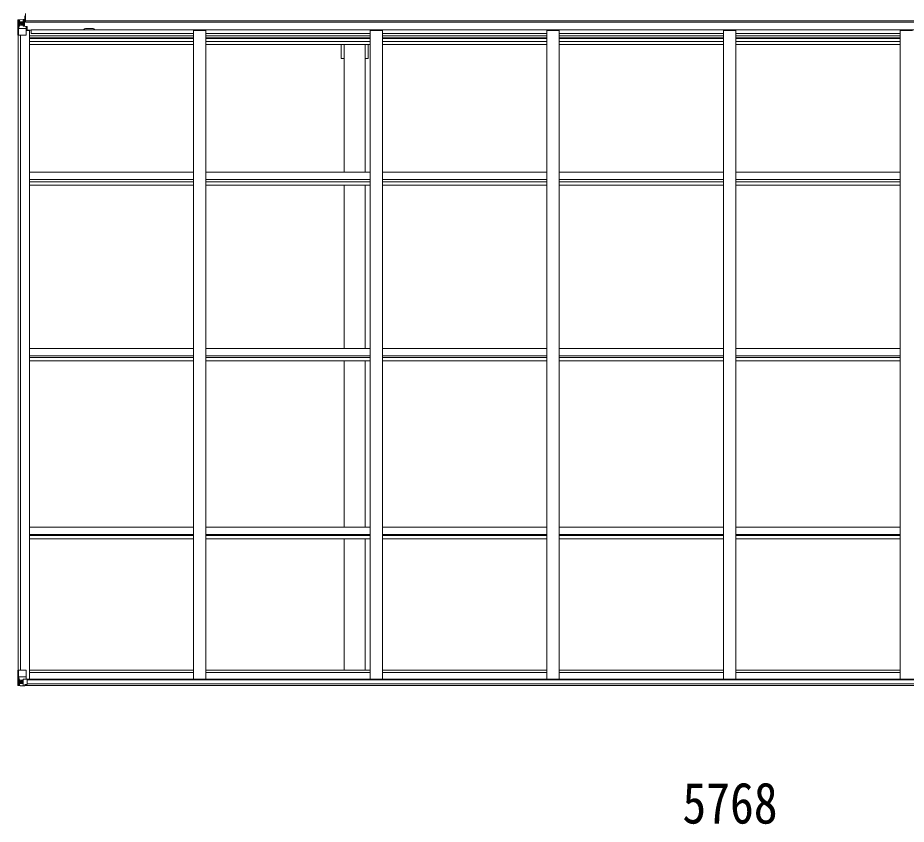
# Model space of a CAD drawing. Units: millimetres at full size; details may follow other scales. Extents: x -9783 to 9892, y -6828 to 6752.
# Drawn here: x 1770 to 5372, y 239 to 3508 of the extents above; entities that cross this region are included whole.
import ezdxf
from ezdxf.enums import TextEntityAlignment as Align

# ---------------------------------------------------------------- set-up
doc = ezdxf.new("R2010")
doc.units = ezdxf.units.MM
doc.header["$LTSCALE"] = 35
for name, color, linetype, lineweight in [('0-1_本体', 4, 'Continuous', 9), ('0-2_部品', 7, 'Continuous', 9), ('0-7_合掌部品', 3, 'Continuous', 9), ('0-A_寸法', 6, 'Continuous', 9)]:
    doc.layers.add(name, color=color, linetype=linetype, lineweight=lineweight)
doc.styles.add('ＭＳ ゴシック', font='')
doc.styles.get('ＭＳ ゴシック').set_extended_font_data('MS Gothic')

msp = doc.modelspace()

# ---------------------------------------------------------------- linework, layer by layer
at = {"layer": '0-1_本体'}
for p, q in [((1801.7, 3498.66), (1793.7, 3498.66)), ((1801.7, 3496.6), (1793.7, 3496.6)), ((1801.7, 3490.05), (1801.7, 3525.05)), ((7510.7, 3494.79), (1801.7, 3494.79)), ((7510.7, 3490.05), (1801.7, 3490.05)), ((1824.7, 3443.32), (1824.7, 3458.4)), ((1824.7, 3458.4), (7487.7, 3458.4)), ((2072.2, 3463.93), (2047.2, 3463.93)), ((1772.2, 862.8), (1772.2, 3437.89)), ((1781.2, 862.8), (1781.2, 3437.89)), ((1781.9, 862.8), (1781.9, 3437.89)), ((1804.2, 3456.37), (1817.2, 3456.37)), ((1817.2, 826.44), (1817.2, 3456.37)), ((2483.2, 3433.96), (1817.2, 3433.96)), ((1817.2, 3426.89), (2483.2, 3426.89)), ((2483.2, 3423.1), (1817.2, 3423.1)), ((2483.2, 3443.32), (1824.7, 3443.32)), ((2483.2, 3456.37), (2533.2, 3456.37)), ((2483.2, 826.44), (2483.2, 3456.37)), ((2533.2, 826.44), (2533.2, 3456.37)), ((3199.2, 3443.32), (2533.2, 3443.32)), ((3199.2, 3433.96), (2533.2, 3433.96)), ((2533.2, 3426.89), (3199.2, 3426.89)), ((3199.2, 3423.1), (2533.2, 3423.1)), ((3199.2, 3456.37), (3249.2, 3456.37)), ((3199.2, 826.44), (3199.2, 3456.37)), ((3249.2, 826.44), (3249.2, 3456.37)), ((3915.2, 3443.32), (3249.2, 3443.32)), ((3915.2, 3433.96), (3249.2, 3433.96)), ((3249.2, 3426.89), (3915.2, 3426.89)), ((3915.2, 3423.1), (3249.2, 3423.1)), ((3915.2, 3456.37), (3965.2, 3456.37)), ((3915.2, 826.44), (3915.2, 3456.37)), ((3965.2, 826.44), (3965.2, 3456.37)), ((4631.2, 3443.32), (3965.2, 3443.32)), ((4631.2, 3433.96), (3965.2, 3433.96)), ((3965.2, 3426.89), (4631.2, 3426.89)), ((4631.2, 3423.1), (3965.2, 3423.1)), ((4631.2, 3456.37), (4681.2, 3456.37)), ((4631.2, 826.44), (4631.2, 3456.37)), ((4681.2, 826.44), (4681.2, 3456.37)), ((5347.2, 3443.32), (4681.2, 3443.32)), ((5347.2, 3433.96), (4681.2, 3433.96)), ((4681.2, 3426.89), (5347.2, 3426.89)), ((5347.2, 3423.1), (4681.2, 3423.1)), ((5347.2, 3456.37), (5397.2, 3456.37)), ((5347.2, 826.44), (5347.2, 3456.37)), ((2483.2, 3411.75), (1817.2, 3411.75)), ((2483.2, 3398.93), (1817.2, 3398.93)), ((3199.2, 3411.75), (2533.2, 3411.75)), ((3199.2, 3398.93), (2533.2, 3398.93)), ((3093.25, 2881.36), (3093.25, 3398.93)), ((3178.25, 2881.36), (3178.25, 3398.93)), ((3190.75, 3342.66), (3190.75, 3398.93)), ((3915.2, 3411.75), (3249.2, 3411.75)), ((3915.2, 3398.93), (3249.2, 3398.93)), ((4631.2, 3411.75), (3965.2, 3411.75)), ((4631.2, 3398.93), (3965.2, 3398.93)), ((5347.2, 3411.75), (4681.2, 3411.75)), ((5347.2, 3398.93), (4681.2, 3398.93)), ((3190.75, 3342.66), (3178.25, 3342.66)), ((2483.2, 2881.36), (1817.2, 2881.36)), ((2483.2, 2852.4), (1817.2, 2852.4)), ((3199.2, 2881.36), (2533.2, 2881.36)), ((3199.2, 2852.4), (2533.2, 2852.4)), ((3915.2, 2881.36), (3249.2, 2881.36)), ((3915.2, 2852.4), (3249.2, 2852.4)), ((4631.2, 2881.36), (3965.2, 2881.36)), ((4631.2, 2852.4), (3965.2, 2852.4)), ((5347.2, 2881.36), (4681.2, 2881.36)), ((5347.2, 2852.4), (4681.2, 2852.4)), ((2483.2, 2842.24), (1817.2, 2842.24)), ((2483.2, 2829.4), (1817.2, 2829.4)), ((3199.2, 2842.24), (2533.2, 2842.24)), ((3199.2, 2829.4), (2533.2, 2829.4)), ((3093.25, 2166.58), (3093.25, 2829.4)), ((3178.25, 2166.58), (3178.25, 2829.4)), ((3915.2, 2842.24), (3249.2, 2842.24)), ((3915.2, 2829.4), (3249.2, 2829.4)), ((4631.2, 2842.24), (3965.2, 2842.24)), ((4631.2, 2829.4), (3965.2, 2829.4)), ((5347.2, 2842.24), (4681.2, 2842.24)), ((5347.2, 2829.4), (4681.2, 2829.4)), ((2483.2, 2166.58), (1817.2, 2166.58)), ((3199.2, 2166.58), (2533.2, 2166.58)), ((3915.2, 2166.58), (3249.2, 2166.58)), ((4631.2, 2166.58), (3965.2, 2166.58)), ((5347.2, 2166.58), (4681.2, 2166.58)), ((2483.2, 2137.14), (1817.2, 2137.14)), ((2483.2, 2129.99), (1817.2, 2129.99)), ((3199.2, 2137.14), (2533.2, 2137.14)), ((3199.2, 2129.99), (2533.2, 2129.99)), ((3915.2, 2137.14), (3249.2, 2137.14)), ((3915.2, 2129.99), (3249.2, 2129.99)), ((4631.2, 2137.14), (3965.2, 2137.14)), ((4631.2, 2129.99), (3965.2, 2129.99)), ((5347.2, 2137.14), (4681.2, 2137.14)), ((5347.2, 2129.99), (4681.2, 2129.99)), ((2483.2, 2117.03), (1817.2, 2117.03)), ((3199.2, 2117.03), (2533.2, 2117.03)), ((3093.25, 1442.67), (3093.25, 2117.03)), ((3178.25, 1442.67), (3178.25, 2117.03)), ((3915.2, 2117.03), (3249.2, 2117.03)), ((4631.2, 2117.03), (3965.2, 2117.03)), ((5347.2, 2117.03), (4681.2, 2117.03)), ((2483.2, 1442.67), (1817.2, 1442.67)), ((3199.2, 1442.67), (2533.2, 1442.67)), ((3915.2, 1442.67), (3249.2, 1442.67)), ((4631.2, 1442.67), (3965.2, 1442.67)), ((5347.2, 1442.67), (4681.2, 1442.67)), ((2483.2, 1412.91), (1817.2, 1412.91)), ((2483.2, 1408.61), (1817.2, 1408.61)), ((3199.2, 1412.91), (2533.2, 1412.91)), ((3199.2, 1408.61), (2533.2, 1408.61)), ((3915.2, 1412.91), (3249.2, 1412.91)), ((3915.2, 1408.61), (3249.2, 1408.61)), ((4631.2, 1412.91), (3965.2, 1412.91)), ((4631.2, 1408.61), (3965.2, 1408.61)), ((5347.2, 1412.91), (4681.2, 1412.91)), ((5347.2, 1408.61), (4681.2, 1408.61)), ((2483.2, 1395.6), (1817.2, 1395.6)), ((3199.2, 1395.6), (2533.2, 1395.6)), ((3093.25, 863.68), (3093.25, 1395.6)), ((3178.25, 863.68), (3178.25, 1395.6)), ((3915.2, 1395.6), (3249.2, 1395.6)), ((4631.2, 1395.6), (3965.2, 1395.6)), ((5347.2, 1395.6), (4681.2, 1395.6)), ((2482.89, 863.68), (1817.2, 863.68)), ((2482.62, 854.55), (1817.2, 854.55)), ((3198.62, 854.55), (2532.62, 854.55)), ((3198.89, 863.68), (2532.89, 863.68)), ((3914.62, 854.55), (3248.62, 854.55)), ((3914.89, 863.68), (3248.89, 863.68)), ((4630.62, 854.55), (3964.62, 854.55)), ((4630.89, 863.68), (3964.89, 863.68)), ((5346.62, 854.55), (4680.62, 854.55)), ((5346.89, 863.68), (4680.89, 863.68)), ((1798.7, 801.94), (7513.7, 801.94)), ((1798.7, 801), (7513.7, 801)), ((1808.17, 826.44), (7504.24, 826.44)), ((1808.7, 824.09), (7503.7, 824.09)), ((1808.7, 808.43), (7503.7, 808.43))]:
    msp.add_line(p, q, dxfattribs=at)
msp.add_lwpolyline([(3093.25, 3342.66), (3080.75, 3342.66), (3080.75, 3398.93)], dxfattribs=at)
for centre, start, end in [((2047.2, 3451.43), 90, 146.12826), ((2072.2, 3451.43), 33.87174, 90)]:
    msp.add_arc(centre, 12.5, start, end, dxfattribs=at)
at = {"layer": '0-2_部品'}
for p, q in [((1770.2, 862.8), (1803.2, 862.8)), ((1770.2, 802.09), (1770.2, 862.8)), ((1773.05, 862.8), (1773.05, 802.21)), ((1773.59, 835.91), (1780.2, 836.13)), ((1773.59, 835.91), (1777.74, 823.83)), ((1780.2, 836.13), (1804.2, 836.13)), ((1803.38, 828.44), (1793.03, 826.79)), ((1803.38, 827.8), (1803.38, 828.44)), ((1804.2, 861.8), (1804.2, 828.7)), ((1771.14, 801.13), (1771.14, 801.08)), ((1780.11, 800.7), (1772.19, 801.17)), ((1773.05, 802.14), (1773.05, 802.21)), ((1777.02, 805.59), (1774.28, 801.92)), ((1780.2, 822.6), (1777.87, 822.57)), ((1777.87, 822.57), (1777.87, 809.09)), ((1777.87, 809.09), (1780.2, 809.03)), ((1780.2, 822.6), (1780.2, 822.6)), ((1792.2, 822.6), (1780.2, 822.6)), ((1780.2, 809.04), (1792.2, 809.04)), ((1792.2, 799.91), (1780.2, 800.69)), ((1784.72, 816.24), (1784.72, 817.2)), ((1792.2, 826.58), (1798.7, 826.58)), ((1792.2, 826.58), (1792.2, 799.8)), ((1793.03, 826.79), (1793.03, 826.58)), ((1795.73, 826.58), (1803.38, 827.8)), ((1798.7, 826.58), (1807.7, 826.55)), ((1798.7, 799.4), (1798.7, 805.34)), ((1807.7, 804.77), (1798.7, 804.72)), ((1808.7, 825.64), (1808.7, 805.49))]:
    msp.add_line(p, q, dxfattribs=at)
for points in [[(1771.14, 801.08), (1780.2, 800.53), (1798.7, 799.4)], [(1783.76, 814.32), (1782.8, 814.32), (1782.8, 815.28), (1783.76, 815.28)], [(1784.72, 817.2), (1785.68, 817.2), (1785.68, 816.24)], [(1785.68, 813.36), (1785.68, 812.4), (1784.72, 812.4), (1784.72, 813.36)], [(1786.64, 815.28), (1787.6, 815.28), (1787.6, 814.32), (1786.64, 814.32)], [(1808.7, 805.49), (1808.69, 805.38), (1798.7, 805.34)]]:
    msp.add_lwpolyline(points, dxfattribs=at)
msp.add_circle((1785.2, 814.8), 5.3, dxfattribs=at)
for centre, radius, start, end in [((1803.2, 861.8), 1, 0, 90), ((1803.27, 829.37), 0.937, 276.73234, 357.67791), ((1803.27, 828.74), 0.937, 276.73234, 357.67791), ((1771.2, 802.13), 0.999, 180.04917, 266.5576), ((1771.2, 802.09), 0.999, 180.04917, 266.5576), ((1771.2, 802.08), 1, 179.99921, 266.49983), ((1772.36, 788.48), 12.7, 84.89689, 90.75534), ((1774.33, 802.09), 1.28, 177.54105, 228.82169), ((1783.76, 816.24), 0.96, 270, 0), ((1783.76, 813.36), 0.96, 0, 90), ((1786.64, 816.24), 0.96, 180, 270), ((1786.64, 813.36), 0.96, 90, 180), ((1793.14, 825.85), 0.937, 96.73234, 129.06602)]:
    msp.add_arc(centre, radius, start, end, dxfattribs=at)
for centre, major_axis, ratio, start_param, end_param in [((1774.31, 833.57), (0.85, -2.32), 0.403757, 3.0087805, 3.9744392), ((1773.14, 801.01), (2, -0.12), 0.060933, 2.0712557, 3.1453404), ((1972.14, 788.77), (201, -12.36), 0.060933, 3.1453404, 3.145839), ((1773.33, 804.1), (-0.02, -3), 0.466854, 0.125683, 0.7596956), ((1775, 809.17), (0.03, -5), 0.573921, 0.7672717, 1.551125), ((1776.47, 822.54), (0, -3), 0.468246, 1.5772882, 2.0127935), ((1698.46, 809.04), (81.75, 0), 0.061163, 6.2824128, 6.2831853), ((1807.7, 825.64), (1, -0.021), 0.906239, 0.0187047, 1.589501), ((1807.7, 805.48), (1, 0.012), 0.707053, 4.7036637, 6.124411)]:
    msp.add_ellipse(centre, major_axis=major_axis, ratio=ratio, start_param=start_param, end_param=end_param, dxfattribs=at)
at = {"layer": '0-7_合掌部品'}
for p, q in [((1770.2, 3498.07), (1770.2, 3498.03)), ((1770.2, 3498.03), (1770.2, 3437.36)), ((1771.14, 3499.07), (1780.2, 3499.63)), ((1771.14, 3499.03), (1771.14, 3499.07)), ((1771.14, 3499.07), (1771.14, 3499.07)), ((1780.11, 3499.46), (1772.19, 3498.98)), ((1773.05, 3498.01), (1773.05, 3497.94)), ((1773.05, 3437.36), (1773.05, 3497.94)), ((1777.02, 3494.57), (1774.28, 3498.24)), ((1780.2, 3499.63), (1792.2, 3500.36)), ((1792.2, 3500.25), (1780.2, 3499.46)), ((1792.2, 3474.26), (1792.2, 3500.36)), ((1792.2, 3499.48), (1798.7, 3499.87)), ((1793.7, 3494.65), (1792.2, 3494.65)), ((1793.7, 3499.36), (1793.7, 3473.9)), ((1798.7, 3499.36), (1793.7, 3499.36)), ((1794.2, 3494.29), (1793.7, 3494.29)), ((1801.7, 3495.29), (1794.2, 3495.29)), ((1794.2, 3494.29), (1801.7, 3494.29)), ((1798.7, 3499.36), (1798.7, 3499.87)), ((1798.7, 3498.95), (1798.7, 3498.13)), ((1799.2, 3499.05), (1799.2, 3516.05)), ((1799.2, 3500.3), (1801.7, 3500.3)), ((1799.2, 3500.07), (1801.7, 3500.07)), ((1799.2, 3499.05), (1801.7, 3499.05)), ((1800.7, 3499.05), (1800.7, 3516.05)), ((1801.7, 3499.05), (1801.7, 3516.05)), ((1773.59, 3464.24), (1777.74, 3476.33)), ((1773.59, 3464.24), (1780.2, 3464.03)), ((1780.2, 3491.12), (1792.2, 3491.12)), ((1780.2, 3477.56), (1780.2, 3477.56)), ((1780.2, 3477.56), (1792.2, 3477.56)), ((1780.2, 3464.03), (1804.2, 3464.03)), ((1782.8, 3485.84), (1783.76, 3485.84)), ((1782.8, 3484.88), (1782.8, 3485.84)), ((1783.76, 3484.88), (1782.8, 3484.88)), ((1784.72, 3487.76), (1785.68, 3487.76)), ((1784.72, 3486.8), (1784.72, 3487.76)), ((1784.72, 3482.96), (1784.72, 3483.92)), ((1785.68, 3482.96), (1784.72, 3482.96)), ((1785.68, 3487.76), (1785.68, 3486.8)), ((1785.68, 3483.92), (1785.68, 3482.96)), ((1786.64, 3485.84), (1787.6, 3485.84)), ((1787.6, 3484.88), (1786.64, 3484.88)), ((1787.6, 3485.84), (1787.6, 3484.88)), ((1791.2, 3491.12), (1792.2, 3491.12)), ((1793.7, 3491.12), (1792.2, 3491.12)), ((1793.7, 3477.56), (1792.2, 3477.56)), ((1793.03, 3473.37), (1793.03, 3474)), ((1793.03, 3474), (1803.38, 3472.35)), ((1803.38, 3471.72), (1793.03, 3473.37)), ((1797.7, 3489.36), (1793.7, 3489.36)), ((1797.7, 3481.16), (1793.7, 3481.16)), ((1793.81, 3492.99), (1797.7, 3492.99)), ((1801.7, 3493.43), (1794.2, 3493.36)), ((1794.2, 3493.36), (1794.2, 3493.36)), ((1794.2, 3493.2), (1794.2, 3493.36)), ((1801.7, 3493.27), (1794.2, 3493.2)), ((1794.2, 3493.2), (1794.2, 3493.2)), ((1797.7, 3473.26), (1797.7, 3493.23)), ((1803.38, 3472.35), (1803.38, 3471.72)), ((1803.66, 3472.27), (1807.7, 3472.24)), ((1804.2, 3438.36), (1804.2, 3471.46)), ((1807.7, 3470.5), (1804.2, 3470.49)), ((1808.7, 3460.36), (1804.2, 3460.36)), ((1808.7, 3472.23), (1807.7, 3472.24)), ((1807.7, 3472.24), (1807.7, 3470.5)), ((1807.7, 3470.5), (1808.7, 3470.51)), ((1808.7, 3457.05), (1808.7, 3472.23)), ((1770.2, 3437.36), (1773.05, 3437.36)), ((1773.05, 3437.36), (1803.2, 3437.36)), ((1824.7, 3457.05), (1804.2, 3457.05))]:
    msp.add_line(p, q, dxfattribs=at)
for points in [[(1798.7, 3499.87), (1798.7, 3500.76), (1792.2, 3500.36)], [(1798.7, 3499.36), (1798.7, 3498.95), (1793.7, 3498.86)], [(1801.7, 3495.32), (1794.2, 3495.32), (1794.2, 3493.36)], [(1780.2, 3477.56), (1777.87, 3477.59), (1777.87, 3491.06), (1780.2, 3491.12)]]:
    msp.add_lwpolyline(points, dxfattribs=at)
msp.add_circle((1785.2, 3485.36), 5.3, dxfattribs=at)
for centre, radius, start, end in [((1771.2, 3498.07), 1, 93.50017, 180.00079), ((1771.2, 3498.07), 0.999, 93.4424, 179.95083), ((1771.2, 3498.03), 0.999, 93.4424, 179.95083), ((1772.36, 3511.68), 12.7, 269.24466, 275.10311), ((1774.33, 3498.07), 1.28, 131.17831, 182.45895), ((1794.2, 3495.82), 0.5, 179.99802, 269.99691), ((1794.2, 3495.79), 0.5, 180.00109, 270.00109), ((1783.76, 3486.8), 0.96, 270, 0), ((1783.76, 3483.92), 0.96, 0, 90), ((1786.64, 3486.8), 0.96, 180, 270), ((1786.64, 3483.92), 0.96, 90, 180), ((1793.14, 3474.93), 0.937, 182.32209, 263.26766), ((1793.14, 3474.3), 0.937, 182.32209, 263.26766), ((1794.2, 3492.86), 0.5, 90.52895, 180.04464), ((1794.22, 3492.69), 0.513, 91.88028, 181.04707), ((1803.27, 3471.42), 0.937, 2.32209, 83.26766), ((1803.27, 3470.79), 0.937, 2.32209, 83.26766), ((1803.2, 3438.36), 1, 270, 0)]:
    msp.add_arc(centre, radius, start, end, dxfattribs=at)
for centre, major_axis, ratio, start_param, end_param in [((1972.14, 3511.38), (201, 12.36), 0.060933, 3.1373463, 3.1378449), ((1773.14, 3499.15), (2, 0.12), 0.060933, 3.1378449, 4.2119296), ((1773.33, 3496.05), (-0.02, 3), 0.466854, 5.5234897, 6.1575023), ((1775, 3490.98), (0.03, 5), 0.573921, 4.7320603, 5.5159136), ((1774.31, 3466.59), (0.85, 2.32), 0.403757, 2.3087461, 3.2744049), ((1776.47, 3477.61), (0, 3), 0.468246, 4.2703918, 4.7058971), ((1698.46, 3491.12), (81.75, 0), 0.061163, 0, 0.0007725)]:
    msp.add_ellipse(centre, major_axis=major_axis, ratio=ratio, start_param=start_param, end_param=end_param, dxfattribs=at)

# ---------------------------------------------------------------- texts
at = {"layer": '0-A_寸法', "color": 7, "style": 'ＭＳ ゴシック', "width": 0.85}
msp.add_text('5768', height=166.8, dxfattribs=at).set_placement((4464.55, 191.71), align=Align.BOTTOM_LEFT)

doc.saveas('drawing.dxf')
